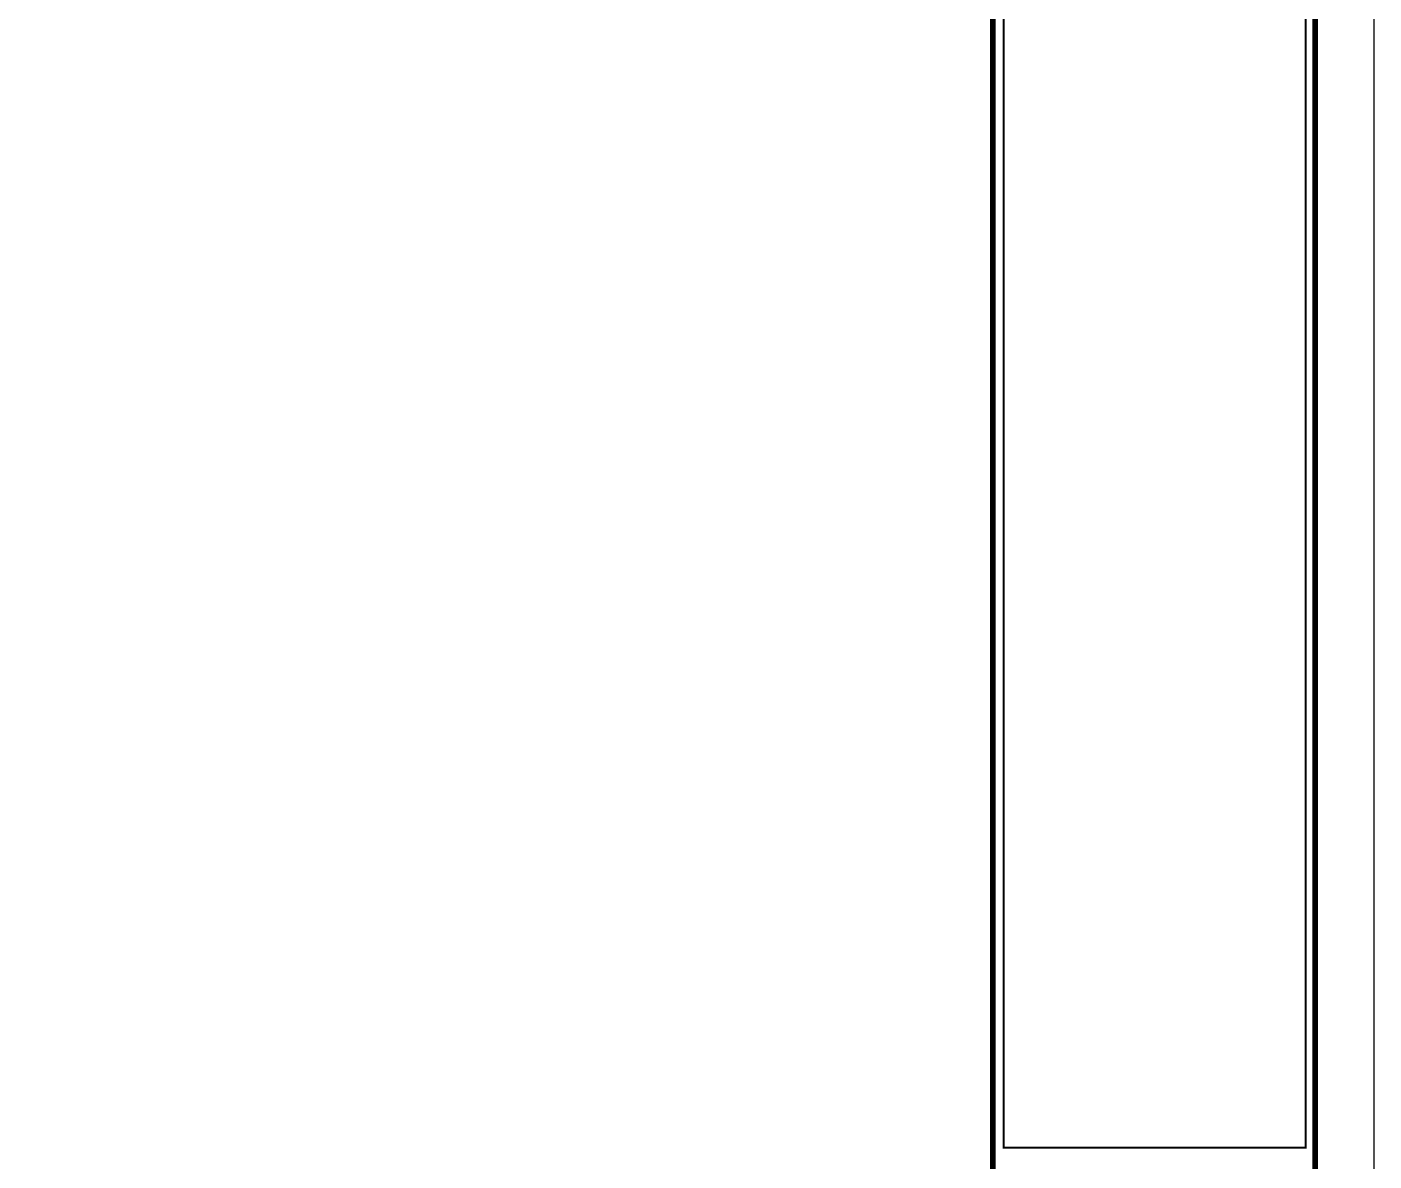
# Model space of a CAD drawing. Header units: inches. Extents: x 0 to 508000, y 0 to 738838.
# Drawn here: x 388231 to 411100, y 331205 to 350454 of the extents above; entities that cross this region are included whole.
import ezdxf

# ---------------------------------------------------------------- set-up
doc = ezdxf.new("R2010")
doc.units = ezdxf.units.IN
doc.header["$LTSCALE"] = 1000
doc.header["$MEASUREMENT"] = 0
doc.layers.add('TK', color=7, linetype='Continuous', true_color=0xffffff)
doc.layers.add('ZG-图框层', color=4, linetype='Continuous', true_color=0x00ffff)

msp = doc.modelspace()

# ---------------------------------------------------------------- linework, layer by layer
at = {"layer": 'TK', "lineweight": -3, "const_width": 100}
msp.add_lwpolyline([(404629, 313484), (404629, 395538)], dxfattribs=at)
at = {"layer": 'TK', "lineweight": -3}
msp.add_lwpolyline([(404629, 313484), (410100, 313484), (410100, 395538)], dxfattribs=at)
at = {"layer": 'TK', "lineweight": -3, "const_width": 34.7}
msp.add_lwpolyline([(404812, 388122), (409939, 388122), (409939, 331432), (404812, 331432)], close=True, dxfattribs=at)
at = {"layer": 'ZG-图框层', "lineweight": -3}
msp.add_lwpolyline([(277300, 396538), (277300, 312438), (411100, 312438), (411100, 396538)], close=True, dxfattribs=at)
at = {"layer": 'ZG-图框层', "lineweight": -3, "const_width": 100}
msp.add_lwpolyline([(279800, 313484), (279800, 395538), (410100, 395538), (410100, 313484)], close=True, dxfattribs=at)

doc.saveas('drawing.dxf')
